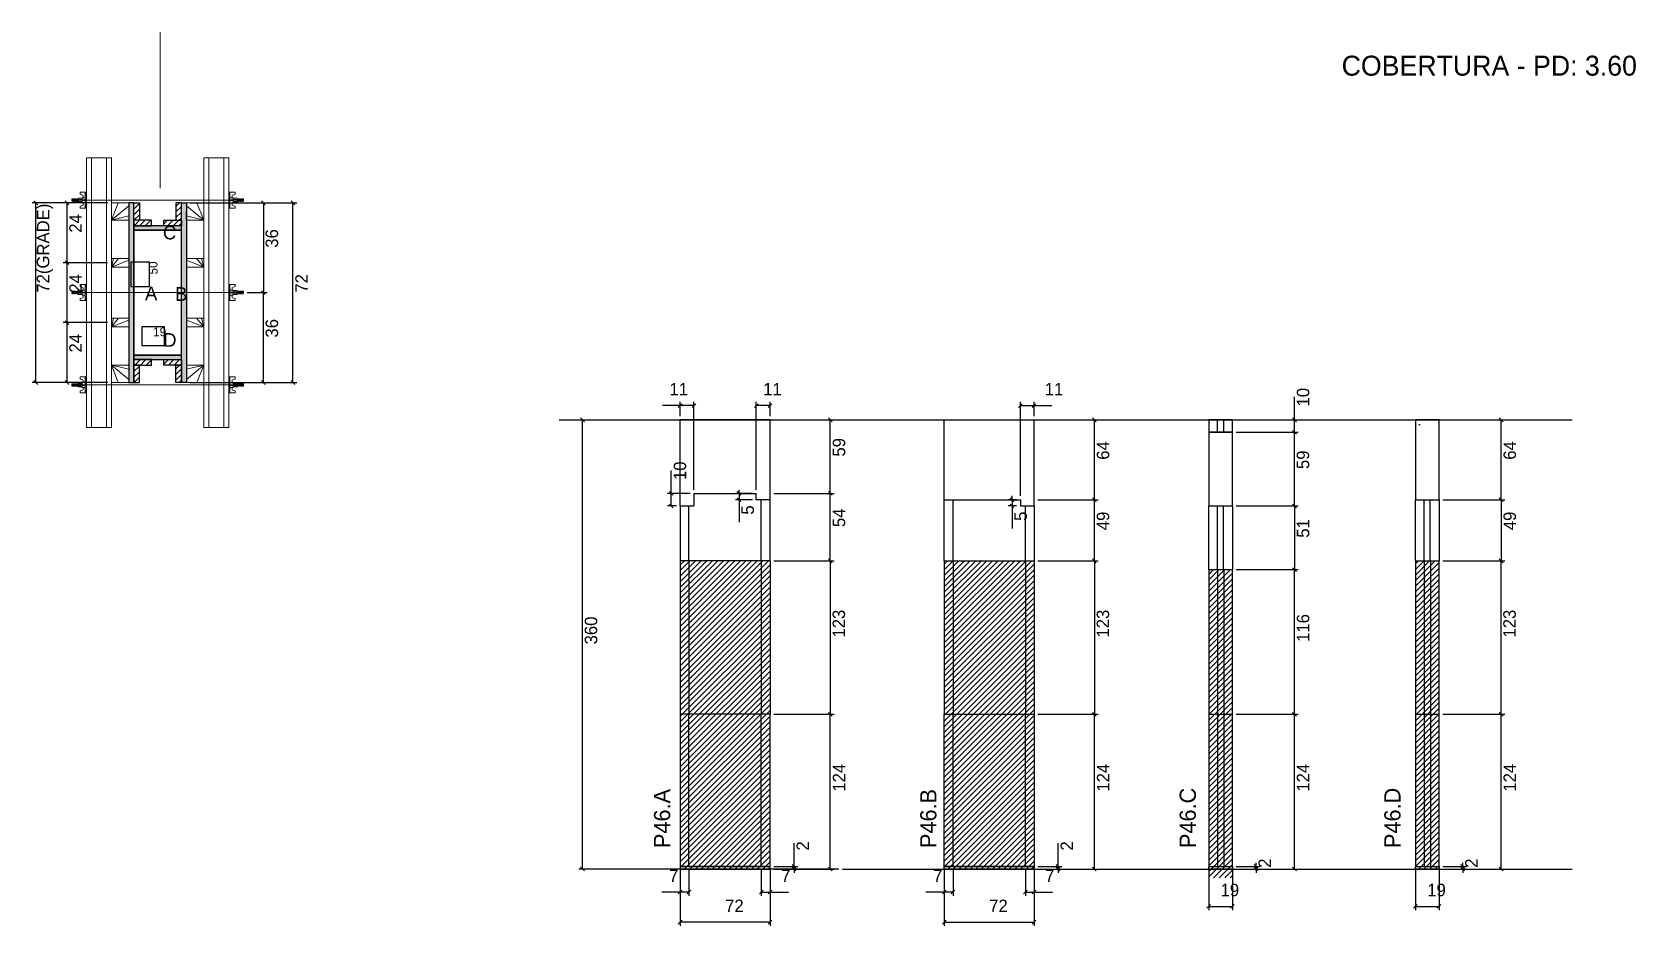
# Model space of a CAD drawing. Header units: metres. Extents: x 7714 to 8999, y 5457 to 6173.
import ezdxf

# ---------------------------------------------------------------- set-up
doc = ezdxf.new("R2010")
doc.units = ezdxf.units.M
for name, color, linetype in [('CHAPA', 7, 'Continuous'), ('COTA', 7, 'Continuous'), ('Hachura', 7, 'Continuous'), ('Madeira', 7, 'Continuous'), ('NIVEL 2° PAV.', 7, 'Continuous'), ('NOMENCLATURA', 7, 'Continuous'), ('Nível', 7, 'Continuous'), ('Painéis', 7, 'Continuous'), ('Perfil Metálico', 7, 'Continuous'), ('SARR_2.2x7', 7, 'Continuous'), ('SARRAFO', 7, 'Continuous'), ('Texto Seção', 7, 'Continuous'), ('TEXTO_GERAL', 7, 'Continuous')]:
    doc.layers.add(name, color=color, linetype=linetype)

msp = doc.modelspace()

# ---------------------------------------------------------------- hatches: boundary and pattern name
at = {"layer": 'COTA'}
h = msp.add_hatch(dxfattribs=at)
h.set_pattern_fill('AR-CONC')
h.paths.add_polyline_path([(8841.7, 5798.4), (8841.7, 5862.4), (8822.7, 5862.4), (8822.7, 5798.4), (8841.7, 5798.4)])
at = {"layer": 'Hachura'}
h = msp.add_hatch(color=7, dxfattribs=at)
h.dxf.hatch_style = 1
h.paths.add_polyline_path([(7795.9, 6036.3), (7791.9, 6036.3), (7791.9, 5892.3), (7795.9, 5892.3), (7795.9, 6036.3)])
h = msp.add_hatch(color=7, dxfattribs=at)
h.dxf.hatch_style = 1
h.paths.add_polyline_path([(7795.9, 6036.3), (7791.9, 6036.3), (7791.9, 5892.3), (7795.9, 5892.3), (7795.9, 6036.3)])
h = msp.add_hatch(dxfattribs=at)
h.set_pattern_fill('ANSI31')
h.paths.add_polyline_path([(7795.9, 6022.3), (7800.3, 6022.3), (7800.3, 6036.3), (7795.9, 6036.3), (7795.9, 6022.3)])
h = msp.add_hatch(dxfattribs=at)
h.set_pattern_fill('ANSI31')
h.paths.add_polyline_path([(7833.9, 6022.3), (7829.5, 6022.3), (7829.5, 6036.3), (7833.9, 6036.3), (7833.9, 6022.3)])
h = msp.add_hatch(color=7, dxfattribs=at)
h.dxf.hatch_style = 1
h.paths.add_polyline_path([(7833.9, 6036.3), (7837.9, 6036.3), (7837.9, 5892.3), (7833.9, 5892.3), (7833.9, 6036.3)])
h = msp.add_hatch(color=7, dxfattribs=at)
h.dxf.hatch_style = 1
h.paths.add_polyline_path([(7833.9, 6036.3), (7837.9, 6036.3), (7837.9, 5892.3), (7833.9, 5892.3), (7833.9, 6036.3)])
h = msp.add_hatch(dxfattribs=at)
h.set_pattern_fill('ANSI31')
h.paths.add_polyline_path([(7795.9, 6017.9), (7795.9, 6022.3), (7809.9, 6022.3), (7809.9, 6017.9), (7795.9, 6017.9)])
h = msp.add_hatch(color=7, dxfattribs=at)
h.dxf.hatch_style = 1
h.paths.add_polyline_path([(7833.9, 6014.3), (7833.9, 6017.9), (7795.9, 6017.9), (7795.9, 6014.3), (7833.9, 6014.3)])
h = msp.add_hatch(color=7, dxfattribs=at)
h.dxf.hatch_style = 1
h.paths.add_polyline_path([(7833.9, 6014.3), (7833.9, 6017.9), (7795.9, 6017.9), (7795.9, 6014.3), (7833.9, 6014.3)])
h = msp.add_hatch(dxfattribs=at)
h.set_pattern_fill('ANSI31')
h.paths.add_polyline_path([(7833.9, 6017.9), (7833.9, 6022.3), (7819.9, 6022.3), (7819.9, 6017.9), (7833.9, 6017.9)])
h = msp.add_hatch(color=7, dxfattribs=at)
h.dxf.hatch_style = 1
h.paths.add_polyline_path([(7833.9, 5910.7), (7833.9, 5914.3), (7795.9, 5914.3), (7795.9, 5910.7), (7833.9, 5910.7)])
h = msp.add_hatch(color=7, dxfattribs=at)
h.dxf.hatch_style = 1
h.paths.add_polyline_path([(7833.9, 5910.7), (7833.9, 5914.3), (7795.9, 5914.3), (7795.9, 5910.7), (7833.9, 5910.7)])
h = msp.add_hatch(dxfattribs=at)
h.set_pattern_fill('ANSI31')
h.paths.add_polyline_path([(7795.9, 5906.3), (7795.9, 5910.7), (7809.9, 5910.7), (7809.9, 5906.3), (7795.9, 5906.3)])
h = msp.add_hatch(dxfattribs=at)
h.set_pattern_fill('ANSI31')
h.paths.add_polyline_path([(7795.9, 5906.3), (7800.3, 5906.3), (7800.3, 5892.3), (7795.9, 5892.3), (7795.9, 5906.3)])
h = msp.add_hatch(dxfattribs=at)
h.set_pattern_fill('ANSI31')
h.paths.add_polyline_path([(7833.9, 5906.3), (7833.9, 5910.7), (7819.9, 5910.7), (7819.9, 5906.3), (7833.9, 5906.3)])
h = msp.add_hatch(dxfattribs=at)
h.set_pattern_fill('ANSI31')
h.paths.add_polyline_path([(7833.9, 5906.3), (7829.5, 5906.3), (7829.5, 5892.3), (7833.9, 5892.3), (7833.9, 5906.3)])
h = msp.add_hatch(dxfattribs=at)
h.set_pattern_fill('ANSI31')
h.paths.add_polyline_path([(8305.6, 5749.4), (8233.6, 5749.4), (8233.6, 5502.4), (8305.6, 5502.4), (8305.6, 5749.4)])
h = msp.add_hatch(dxfattribs=at)
h.set_pattern_fill('ANSI31')
h.paths.add_polyline_path([(8517.2, 5749.4), (8445.2, 5749.4), (8445.2, 5502.4), (8517.2, 5502.4), (8517.2, 5749.4)])
h = msp.add_hatch(dxfattribs=at)
h.set_pattern_fill('ANSI31')
h.paths.add_polyline_path([(8841.7, 5749.4), (8822.7, 5749.4), (8822.7, 5502.4), (8841.7, 5502.4), (8841.7, 5749.4)])
h = msp.add_hatch(dxfattribs=at)
h.set_pattern_fill('ANSI31')
h.paths.add_polyline_path([(8676.1, 5742.4), (8657.1, 5742.4), (8657.1, 5495.4), (8676.1, 5495.4), (8676.1, 5742.4)])

# ---------------------------------------------------------------- linework, layer by layer
at = {"layer": 'CHAPA', "color": 1, "lineweight": 25}
for points in [[(7795.9, 6036.3), (7791.9, 6036.3), (7791.9, 5892.3), (7795.9, 5892.3)], [(7795.9, 6036.3), (7791.9, 6036.3), (7791.9, 5892.3), (7795.9, 5892.3)], [(7833.9, 6036.3), (7837.9, 6036.3), (7837.9, 5892.3), (7833.9, 5892.3)], [(7833.9, 6036.3), (7837.9, 6036.3), (7837.9, 5892.3), (7833.9, 5892.3)], [(7833.9, 6014.3), (7833.9, 6017.9), (7795.9, 6017.9), (7795.9, 6014.3)], [(7833.9, 6014.3), (7833.9, 6017.9), (7795.9, 6017.9), (7795.9, 6014.3)], [(7833.9, 5910.7), (7833.9, 5914.3), (7795.9, 5914.3), (7795.9, 5910.7)], [(7833.9, 5910.7), (7833.9, 5914.3), (7795.9, 5914.3), (7795.9, 5910.7)]]:
    msp.add_lwpolyline(points, close=True, dxfattribs=at)
at = {"layer": 'COTA', "color": 241, "lineweight": 25}
for p, q in [((7774.9, 6036.3), (7714.3, 6036.3)), ((7717.3, 5892.3), (7717.3, 6036.3)), ((7774.8, 6036.3), (7739.2, 6036.3)), ((7742.2, 6036.3), (7742.2, 5988.3)), ((7840.9, 6036.3), (7926.3, 6036.3)), ((7874.9, 6036.3), (7902.6, 6036.3)), ((7899.6, 6036.3), (7899.6, 5964.3)), ((7923.3, 5892.3), (7923.3, 6036.3)), ((7774.8, 5988.3), (7739.2, 5988.3)), ((7774.8, 5988.3), (7739.2, 5988.3)), ((7742.2, 5988.3), (7742.2, 5940.3)), ((7886.7, 5964.3), (7902.6, 5964.3)), ((7886.7, 5964.3), (7902.6, 5964.3)), ((7899.6, 5892.3), (7899.6, 5964.3)), ((7774.8, 5940.3), (7739.2, 5940.3)), ((7774.8, 5940.3), (7739.2, 5940.3)), ((7742.2, 5940.3), (7742.2, 5892.3)), ((7774.9, 5892.3), (7714.3, 5892.3)), ((7774.8, 5892.3), (7739.2, 5892.3)), ((7840.9, 5892.3), (7926.3, 5892.3)), ((7874.9, 5892.3), (7902.6, 5892.3)), ((8233.6, 5793.4), (8233.6, 5862.4)), ((8305.6, 5862.4), (8233.6, 5862.4)), ((8305.6, 5798.4), (8305.6, 5862.4)), ((8445.2, 5798.4), (8445.2, 5862.4)), ((8445.2, 5862.4), (8517.2, 5862.4)), ((8517.2, 5793.4), (8517.2, 5862.4))]:
    msp.add_line(p, q, dxfattribs=at)
at = {"layer": 'COTA', "color": 0, "lineweight": 25}
for p, q in [((7718.8, 6034.8), (7715.8, 6037.8)), ((7743.7, 6034.8), (7740.7, 6037.8)), ((7901.1, 6034.8), (7898.1, 6037.8)), ((7924.8, 6034.8), (7921.8, 6037.8)), ((7740.7, 5989.8), (7743.7, 5986.8)), ((7743.7, 5986.8), (7740.7, 5989.8)), ((7901.1, 5962.8), (7898.1, 5965.8)), ((7898.1, 5965.8), (7901.1, 5962.8)), ((7740.7, 5941.8), (7743.7, 5938.8)), ((7743.7, 5938.8), (7740.7, 5941.8)), ((7715.8, 5893.8), (7718.8, 5890.8)), ((7740.7, 5893.8), (7743.7, 5890.8)), ((7898.1, 5893.8), (7901.1, 5890.8)), ((7921.8, 5893.8), (7924.8, 5890.8)), ((8235.1, 5875.3), (8232.1, 5872.3)), ((8243.1, 5872.3), (8246.1, 5875.3)), ((8296.1, 5875.3), (8293.1, 5872.3)), ((8304.1, 5872.3), (8307.1, 5875.3)), ((8507.7, 5875.3), (8504.7, 5872.3)), ((8515.7, 5872.3), (8518.7, 5875.3)), ((8355.4, 5860.9), (8352.4, 5863.9)), ((8567, 5860.9), (8564, 5863.9)), ((8727.3, 5860.9), (8724.3, 5863.9)), ((8892.9, 5860.9), (8889.9, 5863.9)), ((8727.3, 5850.9), (8724.3, 5853.9)), ((8724.3, 5853.9), (8727.3, 5850.9)), ((8228, 5801.9), (8225, 5804.9)), ((8279.3, 5804.9), (8282.3, 5801.9)), ((8282.3, 5796.9), (8279.3, 5799.9)), ((8355.4, 5801.9), (8352.4, 5804.9)), ((8352.4, 5804.9), (8355.4, 5801.9)), ((8498, 5799.9), (8501, 5796.9)), ((8567, 5796.9), (8564, 5799.9)), ((8564, 5799.9), (8567, 5796.9)), ((8889.9, 5799.9), (8892.9, 5796.9)), ((8225, 5794.9), (8228, 5791.9)), ((8501, 5791.9), (8498, 5794.9)), ((8724.3, 5794.9), (8727.3, 5791.9)), ((8352.4, 5750.9), (8355.4, 5747.9)), ((8564, 5750.9), (8567, 5747.9)), ((8892.9, 5747.9), (8889.9, 5750.9)), ((8727.3, 5740.9), (8724.3, 5743.9)), ((8355.4, 5624.9), (8352.4, 5627.9)), ((8567, 5624.9), (8564, 5627.9)), ((8727.3, 5624.9), (8724.3, 5627.9)), ((8724.3, 5627.9), (8727.3, 5624.9)), ((8892.9, 5624.9), (8889.9, 5627.9)), ((8889.9, 5627.9), (8892.9, 5624.9)), ((8323.3, 5505.9), (8326.3, 5502.9)), ((8326.3, 5500.9), (8323.3, 5503.9)), ((8352.4, 5503.9), (8355.4, 5500.9)), ((8534.9, 5505.9), (8537.9, 5502.9)), ((8537.9, 5500.9), (8534.9, 5503.9)), ((8564, 5503.9), (8567, 5500.9)), ((8693.5, 5505.9), (8696.5, 5502.9)), ((8696.5, 5500.9), (8693.5, 5503.9)), ((8724.3, 5503.9), (8727.3, 5500.9)), ((8859.1, 5505.9), (8862.1, 5502.9)), ((8862.1, 5500.9), (8859.1, 5503.9)), ((8889.9, 5503.9), (8892.9, 5500.9)), ((8235.1, 5485.4), (8232.1, 5482.4)), ((8239.1, 5482.4), (8242.1, 5485.4)), ((8300.1, 5485.4), (8297.1, 5482.4)), ((8304.1, 5482.4), (8307.1, 5485.4)), ((8446.7, 5485.4), (8443.7, 5482.4)), ((8450.7, 5482.4), (8453.7, 5485.4)), ((8511.7, 5485.4), (8508.7, 5482.4)), ((8515.7, 5482.4), (8518.7, 5485.4)), ((8658.6, 5474), (8655.6, 5471)), ((8674.6, 5471), (8677.6, 5474)), ((8824.2, 5474), (8821.2, 5471)), ((8840.2, 5471), (8843.2, 5474)), ((8235.1, 5461.3), (8232.1, 5458.3)), ((8304.1, 5458.3), (8307.1, 5461.3)), ((8446.7, 5461.3), (8443.7, 5458.3)), ((8515.7, 5458.3), (8518.7, 5461.3))]:
    msp.add_line(p, q, dxfattribs=at)
at = {"layer": 'COTA', "color": 180, "lineweight": 25}
for p, q in [((7808.3, 5988.6), (7793.3, 5988.6)), ((7793.3, 5988.6), (7793.3, 5969.2)), ((7808.3, 5969.2), (7808.3, 5988.6)), ((7793.3, 5969.2), (7808.3, 5969.2)), ((7820.3, 5936.9), (7802.3, 5936.9)), ((7802.3, 5936.9), (7802.3, 5921.9)), ((7820.3, 5921.9), (7820.3, 5936.9)), ((7802.3, 5921.9), (7820.3, 5921.9))]:
    msp.add_line(p, q, dxfattribs=at)
at = {"layer": 'COTA', "color": 4, "lineweight": 25}
for p, q in [((8233.6, 5873.8), (8219.5, 5873.8)), ((8233.6, 5865.4), (8233.6, 5876.8)), ((8244.6, 5873.8), (8233.6, 5873.8)), ((8244.6, 5806.4), (8244.6, 5876.8)), ((8294.6, 5806.4), (8294.6, 5876.8)), ((8305.6, 5873.8), (8294.6, 5873.8)), ((8305.6, 5865.4), (8305.6, 5876.8)), ((8506.2, 5801.4), (8506.2, 5876.8)), ((8506.2, 5873.8), (8517.2, 5873.8)), ((8517.2, 5865.4), (8517.2, 5876.8)), ((8517.2, 5873.8), (8531.3, 5873.8)), ((8725.8, 5862.4), (8725.8, 5880.8)), ((8308.6, 5862.4), (8356.9, 5862.4)), ((8353.9, 5803.4), (8353.9, 5862.4)), ((8520.2, 5862.4), (8568.5, 5862.4)), ((8565.5, 5798.4), (8565.5, 5862.4)), ((8679.1, 5862.4), (8728.8, 5862.4)), ((8725.8, 5852.4), (8725.8, 5862.4)), ((8844.7, 5862.4), (8894.4, 5862.4)), ((8891.4, 5798.4), (8891.4, 5862.4)), ((8679.1, 5852.4), (8728.8, 5852.4)), ((8679.1, 5852.4), (8728.8, 5852.4)), ((8725.8, 5793.4), (8725.8, 5852.4)), ((8226.5, 5803.4), (8226.5, 5821.8)), ((8241.6, 5803.4), (8223.5, 5803.4)), ((8226.5, 5793.4), (8226.5, 5803.4)), ((8291.6, 5803.4), (8277.8, 5803.4)), ((8291.6, 5798.4), (8277.8, 5798.4)), ((8280.8, 5803.4), (8280.8, 5806.4)), ((8280.8, 5803.4), (8280.8, 5798.4)), ((8280.8, 5798.4), (8280.8, 5780.3)), ((8308.6, 5803.4), (8356.9, 5803.4)), ((8308.6, 5803.4), (8356.9, 5803.4)), ((8353.9, 5749.4), (8353.9, 5803.4)), ((8503.2, 5798.4), (8496.5, 5798.4)), ((8499.5, 5798.4), (8499.5, 5801.4)), ((8499.5, 5798.4), (8499.5, 5793.4)), ((8520.2, 5798.4), (8568.5, 5798.4)), ((8520.2, 5798.4), (8568.5, 5798.4)), ((8565.5, 5749.4), (8565.5, 5798.4)), ((8844.7, 5798.4), (8894.4, 5798.4)), ((8230.6, 5793.4), (8223.5, 5793.4)), ((8503.2, 5793.4), (8496.5, 5793.4)), ((8499.5, 5793.4), (8499.5, 5775.3)), ((8679.1, 5793.4), (8728.8, 5793.4)), ((8346.4, 5749.4), (8356.9, 5749.4)), ((8558, 5749.4), (8568.5, 5749.4)), ((8844.7, 5749.4), (8894.4, 5749.4)), ((8891.4, 5626.4), (8891.4, 5749.4)), ((8679.1, 5742.4), (8728.8, 5742.4)), ((8725.8, 5626.4), (8725.8, 5742.4)), ((8308.6, 5626.4), (8356.9, 5626.4)), ((8353.9, 5502.4), (8353.9, 5626.4)), ((8520.2, 5626.4), (8568.5, 5626.4)), ((8565.5, 5502.4), (8565.5, 5626.4)), ((8679.1, 5626.4), (8728.8, 5626.4)), ((8679.1, 5626.4), (8728.8, 5626.4)), ((8725.8, 5502.4), (8725.8, 5626.4)), ((8844.7, 5626.4), (8894.4, 5626.4)), ((8844.7, 5626.4), (8894.4, 5626.4)), ((8891.4, 5502.4), (8891.4, 5626.4)), ((8324.8, 5504.4), (8324.8, 5523.2)), ((8536.4, 5504.4), (8536.4, 5523.2)), ((8233.6, 5501.4), (8233.6, 5456.8)), ((8240.6, 5501.4), (8240.6, 5480.9)), ((8298.6, 5501.4), (8298.6, 5480.9)), ((8305.6, 5501.4), (8305.6, 5456.8)), ((8308.6, 5504.4), (8327.8, 5504.4)), ((8308.6, 5502.4), (8327.8, 5502.4)), ((8308.6, 5502.4), (8356.9, 5502.4)), ((8324.8, 5502.4), (8324.8, 5504.4)), ((8324.8, 5502.4), (8324.8, 5499.4)), ((8445.2, 5501.4), (8445.2, 5456.8)), ((8452.2, 5501.4), (8452.2, 5480.9)), ((8510.2, 5501.4), (8510.2, 5480.9)), ((8517.2, 5501.4), (8517.2, 5456.8)), ((8520.2, 5504.4), (8539.4, 5504.4)), ((8520.2, 5502.4), (8539.4, 5502.4)), ((8520.2, 5502.4), (8568.5, 5502.4)), ((8536.4, 5502.4), (8536.4, 5504.4)), ((8536.4, 5502.4), (8536.4, 5499.4)), ((8657.1, 5501.4), (8657.1, 5469.5)), ((8676.1, 5501.4), (8676.1, 5469.5)), ((8679.1, 5504.4), (8698, 5504.4)), ((8679.1, 5502.4), (8698, 5502.4)), ((8679.1, 5502.4), (8728.8, 5502.4)), ((8695, 5504.4), (8695, 5507.4)), ((8695, 5502.4), (8695, 5504.4)), ((8695, 5502.4), (8695, 5499.4)), ((8822.7, 5501.4), (8822.7, 5469.5)), ((8841.7, 5501.4), (8841.7, 5469.5)), ((8844.7, 5504.4), (8863.6, 5504.4)), ((8844.7, 5502.4), (8863.6, 5502.4)), ((8844.7, 5502.4), (8894.4, 5502.4)), ((8860.6, 5504.4), (8860.6, 5507.4)), ((8860.6, 5502.4), (8860.6, 5504.4)), ((8860.6, 5502.4), (8860.6, 5499.4)), ((8233.6, 5499.4), (8233.6, 5480.9)), ((8305.6, 5499.4), (8305.6, 5480.9)), ((8445.2, 5499.4), (8445.2, 5480.9)), ((8517.2, 5499.4), (8517.2, 5480.9)), ((8233.6, 5483.9), (8218.9, 5483.9)), ((8240.6, 5483.9), (8233.6, 5483.9)), ((8298.6, 5483.9), (8305.6, 5483.9)), ((8305.6, 5483.9), (8320.3, 5483.9)), ((8445.2, 5483.9), (8430.5, 5483.9)), ((8452.2, 5483.9), (8445.2, 5483.9)), ((8510.2, 5483.9), (8517.2, 5483.9)), ((8517.2, 5483.9), (8531.9, 5483.9)), ((8657.1, 5472.5), (8676.1, 5472.5)), ((8822.7, 5472.5), (8841.7, 5472.5)), ((8305.6, 5459.8), (8233.6, 5459.8)), ((8445.2, 5459.8), (8517.2, 5459.8))]:
    msp.add_line(p, q, dxfattribs=at)
at = {"layer": 'COTA', "color": 241, "lineweight": 25}
for points in [[(8841.7, 5798.4), (8841.7, 5862.4), (8822.7, 5862.4), (8822.7, 5798.4)], [(8676.1, 5793.4), (8676.1, 5852.4), (8657.1, 5852.4), (8657.1, 5793.4)]]:
    msp.add_lwpolyline(points, dxfattribs=at)
at = {"layer": 'Hachura', "color": 0, "lineweight": 9}
for p, q in [((7757.9, 6044.8), (7752.7, 6044.8)), ((7752.7, 6044.8), (7752.7, 6043.1)), ((7752.7, 6043.1), (7754.9, 6042.5)), ((7754.4, 6040.3), (7754.4, 6036.4)), ((7756.9, 6040.3), (7754.4, 6040.3)), ((7755.1, 6042.2), (7755.1, 6040.3)), ((7756.9, 6044.8), (7756.9, 6031.9)), ((7756.9, 6044.8), (7756.9, 6039.6)), ((7756.9, 6044.6), (7757.9, 6044.6)), ((7756.9, 6044.4), (7757.9, 6044.4)), ((7756.9, 6044.1), (7757.9, 6044.1)), ((7756.9, 6043.6), (7757.9, 6043.6)), ((7756.9, 6042.8), (7757.9, 6042.8)), ((7756.9, 6041.4), (7757.9, 6041.4)), ((7756.9, 6038.3), (7756.9, 6040.3)), ((7757.9, 6031.9), (7757.9, 6044.8)), ((7757.9, 6032.8), (7757.9, 6040.7)), ((7872.8, 6044.6), (7871.8, 6044.6)), ((7872.8, 6044.4), (7871.8, 6044.4)), ((7872.8, 6044.1), (7871.8, 6044.1)), ((7872.8, 6043.6), (7871.8, 6043.6)), ((7872.8, 6042.8), (7871.8, 6042.8)), ((7872.8, 6041.4), (7871.8, 6041.4)), ((7871.9, 6031.9), (7871.9, 6044.8)), ((7871.9, 6044.8), (7877, 6044.8)), ((7871.9, 6032.8), (7871.9, 6040.7)), ((7872.8, 6044.8), (7872.8, 6031.9)), ((7872.8, 6044.8), (7872.8, 6039.6)), ((7872.8, 6038.3), (7872.8, 6040.3)), ((7872.8, 6040.3), (7875.3, 6040.3)), ((7874.6, 6042.2), (7874.6, 6040.3)), ((7877, 6043.1), (7874.8, 6042.5)), ((7875.3, 6040.3), (7875.3, 6036.4)), ((7877, 6044.8), (7877, 6043.1)), ((7746.4, 6039.4), (7746.1, 6039.1)), ((7746.1, 6039.1), (7746.1, 6037.8)), ((7746.4, 6037.4), (7746.1, 6037.8)), ((7746.7, 6039.4), (7746.4, 6039.4)), ((7746.4, 6037.4), (7746.4, 6039.4)), ((7747, 6037.4), (7746.4, 6038.7)), ((7746.9, 6037.3), (7746.4, 6038.5)), ((7746.4, 6038), (7746.7, 6037.3)), ((7746.4, 6037.7), (7746.5, 6037.4)), ((7746.7, 6039.4), (7747.7, 6037.4)), ((7746.7, 6039.4), (7747.7, 6037.4)), ((7746.8, 6039.4), (7747.9, 6037.3)), ((7748.1, 6037.3), (7747, 6039.5)), ((7747, 6037.4), (7747.7, 6037.4)), ((7747.9, 6039.4), (7747.2, 6039.4)), ((7748.2, 6037.4), (7747.2, 6039.4)), ((7747.9, 6039.4), (7748.8, 6037.4)), ((7747.9, 6039.4), (7749, 6037.3)), ((7749.3, 6037.3), (7748.2, 6039.5)), ((7748.8, 6037.4), (7748.2, 6037.4)), ((7749, 6039.4), (7748.4, 6039.4)), ((7749.3, 6037.4), (7748.4, 6039.4)), ((7748.6, 6039.4), (7748.4, 6039.4)), ((7749, 6039.4), (7750, 6037.4)), ((7749.1, 6039.4), (7750.2, 6037.3)), ((7750.4, 6037.3), (7749.3, 6039.5)), ((7749.5, 6037.4), (7749.3, 6037.4)), ((7750.2, 6039.4), (7749.5, 6039.4)), ((7750.5, 6037.4), (7749.5, 6039.4)), ((7749.5, 6037.4), (7750, 6037.4)), ((7750.2, 6039.4), (7751.1, 6037.4)), ((7751.1, 6038.2), (7750.5, 6039.5)), ((7750.5, 6037.4), (7751.1, 6037.4)), ((7751.1, 6038.5), (7750.7, 6039.4)), ((7751.1, 6039.4), (7750.7, 6039.4)), ((7751.1, 6036.7), (7751.1, 6040)), ((7751.1, 6040), (7754.4, 6040)), ((7751.1, 6039), (7754.4, 6039)), ((7751.1, 6037.4), (7754.4, 6037.4)), ((7754.4, 6036.7), (7751.1, 6036.7)), ((7751.2, 6036.7), (7751.2, 6040)), ((7752.7, 6033.6), (7754.9, 6034.1)), ((7752.7, 6031.9), (7752.7, 6033.6)), ((7756.9, 6031.9), (7752.7, 6031.9)), ((7754.4, 6036.4), (7754.4, 6036.7)), ((7754.4, 6036.4), (7754.4, 6036.7)), ((7754.4, 6036.4), (7756.9, 6036.4)), ((7756.9, 6038.7), (7754.9, 6038.7)), ((7754.9, 6038.1), (7756.9, 6038.1)), ((7755.1, 6034.5), (7755.1, 6036.4)), ((7756.9, 6039.6), (7756.9, 6039)), ((7756.9, 6038.3), (7757.9, 6038.3)), ((7756.9, 6035.3), (7757.9, 6035.3)), ((7756.9, 6033.9), (7757.9, 6033.9)), ((7756.9, 6033), (7757.9, 6033)), ((7756.9, 6032.6), (7757.9, 6032.6)), ((7756.9, 6032.2), (7757.9, 6032.2)), ((7756.9, 6032), (7757.9, 6032)), ((7756.9, 6031.9), (7757.9, 6031.9)), ((7757.3, 6039.3), (7757.1, 6039.3)), ((7757.1, 6037.4), (7757.5, 6037.4)), ((7757.7, 6039.3), (7757.3, 6039.3)), ((7872.8, 6033.9), (7871.8, 6033.9)), ((7872.8, 6033), (7871.8, 6033)), ((7872.8, 6032.6), (7871.8, 6032.6)), ((7872.8, 6032.2), (7871.8, 6032.2)), ((7872.8, 6032), (7871.8, 6032)), ((7872.8, 6038.3), (7871.9, 6038.3)), ((7872.8, 6035.3), (7871.9, 6035.3)), ((7872.8, 6031.9), (7871.9, 6031.9)), ((7872, 6039.3), (7872.4, 6039.3)), ((7872.6, 6037.4), (7872.2, 6037.4)), ((7872.4, 6039.3), (7872.6, 6039.3)), ((7872.8, 6039.6), (7872.8, 6039)), ((7872.8, 6038.7), (7874.8, 6038.7)), ((7874.8, 6038.1), (7872.8, 6038.1)), ((7875.3, 6036.4), (7872.8, 6036.4)), ((7872.8, 6031.9), (7877, 6031.9)), ((7874.6, 6034.5), (7874.6, 6036.4)), ((7877, 6033.6), (7874.8, 6034.1)), ((7878.6, 6040), (7875.3, 6040)), ((7878.6, 6039), (7875.3, 6039)), ((7878.6, 6037.4), (7875.3, 6037.4)), ((7875.3, 6036.7), (7878.6, 6036.7)), ((7875.3, 6036.4), (7875.3, 6036.7)), ((7875.3, 6036.4), (7875.3, 6036.7)), ((7877, 6031.9), (7877, 6033.6)), ((7878.5, 6036.7), (7878.5, 6040)), ((7878.6, 6036.7), (7878.6, 6040)), ((7878.6, 6038.2), (7879.2, 6039.5)), ((7879.5, 6039.4), (7878.6, 6037.4)), ((7878.6, 6038.5), (7879, 6039.4)), ((7878.6, 6039.4), (7879, 6039.4)), ((7879.2, 6037.4), (7878.6, 6037.4)), ((7879.2, 6037.4), (7880.2, 6039.4)), ((7879.3, 6037.3), (7880.4, 6039.5)), ((7879.5, 6039.4), (7880.2, 6039.4)), ((7880.6, 6039.4), (7879.5, 6037.3)), ((7880.7, 6039.4), (7879.7, 6037.4)), ((7880.2, 6037.4), (7879.7, 6037.4)), ((7880.2, 6037.4), (7880.4, 6037.4)), ((7880.4, 6037.3), (7881.5, 6039.5)), ((7880.4, 6037.4), (7881.3, 6039.4)), ((7880.7, 6039.4), (7881.3, 6039.4)), ((7881.8, 6039.4), (7880.7, 6037.3)), ((7881.8, 6039.4), (7880.9, 6037.4)), ((7880.9, 6037.4), (7881.5, 6037.4)), ((7881.1, 6039.4), (7881.3, 6039.4)), ((7881.5, 6037.4), (7882.5, 6039.4)), ((7881.6, 6037.3), (7882.7, 6039.5)), ((7881.8, 6039.4), (7882.5, 6039.4)), ((7882.9, 6039.4), (7881.8, 6037.3)), ((7883, 6039.4), (7882, 6037.4)), ((7883, 6039.4), (7882, 6037.4)), ((7882.7, 6037.4), (7882, 6037.4)), ((7882.7, 6037.4), (7883.3, 6038.7)), ((7882.8, 6037.3), (7883.3, 6038.5)), ((7883, 6039.4), (7883.3, 6039.4)), ((7883.3, 6038), (7883, 6037.3)), ((7883.3, 6037.7), (7883.2, 6037.4)), ((7883.3, 6039.4), (7883.7, 6039.1)), ((7883.3, 6037.4), (7883.3, 6039.4)), ((7883.3, 6037.4), (7883.7, 6037.8)), ((7883.7, 6039.1), (7883.7, 6037.8)), ((7746.4, 5965.4), (7746.1, 5965.1)), ((7746.1, 5965.1), (7746.1, 5963.8)), ((7746.4, 5963.4), (7746.1, 5963.8)), ((7746.7, 5965.4), (7746.4, 5965.4)), ((7746.4, 5963.4), (7746.4, 5965.4)), ((7747, 5963.4), (7746.4, 5964.7)), ((7746.9, 5963.3), (7746.4, 5964.5)), ((7746.4, 5964), (7746.7, 5963.3)), ((7746.4, 5963.7), (7746.5, 5963.4)), ((7746.7, 5965.4), (7747.7, 5963.4)), ((7746.7, 5965.4), (7747.7, 5963.4)), ((7746.8, 5965.4), (7747.9, 5963.3)), ((7748.1, 5963.3), (7747, 5965.5)), ((7747, 5963.4), (7747.7, 5963.4)), ((7747.9, 5965.4), (7747.2, 5965.4)), ((7748.2, 5963.4), (7747.2, 5965.4)), ((7747.9, 5965.4), (7748.8, 5963.4)), ((7747.9, 5965.4), (7749, 5963.3)), ((7749.3, 5963.3), (7748.2, 5965.5)), ((7748.8, 5963.4), (7748.2, 5963.4)), ((7749, 5965.4), (7748.4, 5965.4)), ((7749.3, 5963.4), (7748.4, 5965.4)), ((7748.6, 5965.4), (7748.4, 5965.4)), ((7749, 5965.4), (7750, 5963.4)), ((7749.1, 5965.4), (7750.2, 5963.3)), ((7750.4, 5963.3), (7749.3, 5965.5)), ((7749.5, 5963.4), (7749.3, 5963.4)), ((7750.2, 5965.4), (7749.5, 5965.4)), ((7750.5, 5963.4), (7749.5, 5965.4)), ((7749.5, 5963.4), (7750, 5963.4)), ((7750.2, 5965.4), (7751.1, 5963.4)), ((7751.1, 5964.2), (7750.5, 5965.5)), ((7750.5, 5963.4), (7751.1, 5963.4)), ((7751.1, 5964.5), (7750.7, 5965.4)), ((7751.1, 5965.4), (7750.7, 5965.4)), ((7751.1, 5962.7), (7751.1, 5966)), ((7751.1, 5966), (7754.4, 5966)), ((7751.1, 5965), (7754.4, 5965)), ((7751.1, 5963.4), (7754.4, 5963.4)), ((7751.2, 5962.7), (7751.2, 5966)), ((7757.9, 5970.8), (7752.7, 5970.8)), ((7752.7, 5970.8), (7752.7, 5969.1)), ((7752.7, 5969.1), (7754.9, 5968.5)), ((7754.4, 5966.3), (7754.4, 5962.4)), ((7756.9, 5966.3), (7754.4, 5966.3)), ((7756.9, 5964.7), (7754.9, 5964.7)), ((7754.9, 5964.1), (7756.9, 5964.1)), ((7755.1, 5968.2), (7755.1, 5966.3)), ((7756.9, 5970.8), (7756.9, 5957.9)), ((7756.9, 5970.8), (7756.9, 5965.6)), ((7756.9, 5970.6), (7757.9, 5970.6)), ((7756.9, 5970.4), (7757.9, 5970.4)), ((7756.9, 5970.1), (7757.9, 5970.1)), ((7756.9, 5969.6), (7757.9, 5969.6)), ((7756.9, 5968.8), (7757.9, 5968.8)), ((7756.9, 5967.4), (7757.9, 5967.4)), ((7756.9, 5964.3), (7756.9, 5966.3)), ((7756.9, 5965.6), (7756.9, 5965)), ((7756.9, 5964.3), (7757.9, 5964.3)), ((7757.3, 5965.3), (7757.1, 5965.3)), ((7757.1, 5963.4), (7757.5, 5963.4)), ((7757.7, 5965.3), (7757.3, 5965.3)), ((7757.9, 5957.9), (7757.9, 5970.8)), ((7757.9, 5958.8), (7757.9, 5966.7)), ((7872.8, 5970.6), (7871.8, 5970.6)), ((7872.8, 5970.4), (7871.8, 5970.4)), ((7872.8, 5970.1), (7871.8, 5970.1)), ((7872.8, 5969.6), (7871.8, 5969.6)), ((7872.8, 5968.8), (7871.8, 5968.8)), ((7872.8, 5967.4), (7871.8, 5967.4)), ((7871.9, 5957.9), (7871.9, 5970.8)), ((7871.9, 5970.8), (7877, 5970.8)), ((7871.9, 5958.8), (7871.9, 5966.7)), ((7872.8, 5964.3), (7871.9, 5964.3)), ((7872, 5965.3), (7872.4, 5965.3)), ((7872.6, 5963.4), (7872.2, 5963.4)), ((7872.4, 5965.3), (7872.6, 5965.3)), ((7872.8, 5970.8), (7872.8, 5957.9)), ((7872.8, 5970.8), (7872.8, 5965.6)), ((7872.8, 5964.3), (7872.8, 5966.3)), ((7872.8, 5966.3), (7875.3, 5966.3)), ((7872.8, 5965.6), (7872.8, 5965)), ((7872.8, 5964.7), (7874.8, 5964.7)), ((7874.8, 5964.1), (7872.8, 5964.1)), ((7874.6, 5968.2), (7874.6, 5966.3)), ((7877, 5969.1), (7874.8, 5968.5)), ((7875.3, 5966.3), (7875.3, 5962.4)), ((7878.6, 5966), (7875.3, 5966)), ((7878.6, 5965), (7875.3, 5965)), ((7878.6, 5963.4), (7875.3, 5963.4)), ((7877, 5970.8), (7877, 5969.1)), ((7878.5, 5962.7), (7878.5, 5966)), ((7878.6, 5962.7), (7878.6, 5966)), ((7878.6, 5964.2), (7879.2, 5965.5)), ((7879.5, 5965.4), (7878.6, 5963.4)), ((7878.6, 5964.5), (7879, 5965.4)), ((7878.6, 5965.4), (7879, 5965.4)), ((7879.2, 5963.4), (7878.6, 5963.4)), ((7879.2, 5963.4), (7880.2, 5965.4)), ((7879.3, 5963.3), (7880.4, 5965.5)), ((7879.5, 5965.4), (7880.2, 5965.4)), ((7880.6, 5965.4), (7879.5, 5963.3)), ((7880.7, 5965.4), (7879.7, 5963.4)), ((7880.2, 5963.4), (7879.7, 5963.4)), ((7880.2, 5963.4), (7880.4, 5963.4)), ((7880.4, 5963.3), (7881.5, 5965.5)), ((7880.4, 5963.4), (7881.3, 5965.4)), ((7880.7, 5965.4), (7881.3, 5965.4)), ((7881.8, 5965.4), (7880.7, 5963.3)), ((7881.8, 5965.4), (7880.9, 5963.4)), ((7880.9, 5963.4), (7881.5, 5963.4)), ((7881.1, 5965.4), (7881.3, 5965.4)), ((7881.5, 5963.4), (7882.5, 5965.4)), ((7881.6, 5963.3), (7882.7, 5965.5)), ((7881.8, 5965.4), (7882.5, 5965.4)), ((7882.9, 5965.4), (7881.8, 5963.3)), ((7883, 5965.4), (7882, 5963.4)), ((7883, 5965.4), (7882, 5963.4)), ((7882.7, 5963.4), (7882, 5963.4)), ((7882.7, 5963.4), (7883.3, 5964.7)), ((7882.8, 5963.3), (7883.3, 5964.5)), ((7883, 5965.4), (7883.3, 5965.4)), ((7883.3, 5964), (7883, 5963.3)), ((7883.3, 5963.7), (7883.2, 5963.4)), ((7883.3, 5965.4), (7883.7, 5965.1)), ((7883.3, 5963.4), (7883.3, 5965.4)), ((7883.3, 5963.4), (7883.7, 5963.8)), ((7883.7, 5965.1), (7883.7, 5963.8)), ((7754.4, 5962.7), (7751.1, 5962.7)), ((7752.7, 5959.6), (7754.9, 5960.1)), ((7752.7, 5957.9), (7752.7, 5959.6)), ((7756.9, 5957.9), (7752.7, 5957.9)), ((7754.4, 5962.4), (7754.4, 5962.7)), ((7754.4, 5962.4), (7754.4, 5962.7)), ((7754.4, 5962.4), (7756.9, 5962.4)), ((7755.1, 5960.5), (7755.1, 5962.4)), ((7756.9, 5961.3), (7757.9, 5961.3)), ((7756.9, 5959.9), (7757.9, 5959.9)), ((7756.9, 5959), (7757.9, 5959)), ((7756.9, 5958.6), (7757.9, 5958.6)), ((7756.9, 5958.2), (7757.9, 5958.2)), ((7756.9, 5958), (7757.9, 5958)), ((7756.9, 5957.9), (7757.9, 5957.9)), ((7872.8, 5959.9), (7871.8, 5959.9)), ((7872.8, 5959), (7871.8, 5959)), ((7872.8, 5958.6), (7871.8, 5958.6)), ((7872.8, 5958.2), (7871.8, 5958.2)), ((7872.8, 5958), (7871.8, 5958)), ((7872.8, 5961.3), (7871.9, 5961.3)), ((7872.8, 5957.9), (7871.9, 5957.9)), ((7875.3, 5962.4), (7872.8, 5962.4)), ((7872.8, 5957.9), (7877, 5957.9)), ((7874.6, 5960.5), (7874.6, 5962.4)), ((7877, 5959.6), (7874.8, 5960.1)), ((7875.3, 5962.7), (7878.6, 5962.7)), ((7875.3, 5962.4), (7875.3, 5962.7)), ((7875.3, 5962.4), (7875.3, 5962.7)), ((7877, 5957.9), (7877, 5959.6)), ((7746.4, 5891.2), (7746.1, 5890.9)), ((7746.1, 5889.6), (7746.1, 5890.9)), ((7746.4, 5889.3), (7746.1, 5889.6)), ((7746.4, 5890.7), (7746.7, 5891.4)), ((7746.9, 5891.3), (7746.4, 5890.2)), ((7746.4, 5891), (7746.5, 5891.2)), ((7747, 5891.2), (7746.4, 5889.9)), ((7746.4, 5891.2), (7746.4, 5889.3)), ((7746.7, 5889.3), (7746.4, 5889.3)), ((7746.7, 5889.3), (7747.7, 5891.2)), ((7746.7, 5889.3), (7747.7, 5891.2)), ((7746.8, 5889.2), (7747.9, 5891.4)), ((7748.1, 5891.3), (7747, 5889.2)), ((7747, 5891.2), (7747.7, 5891.2)), ((7748.2, 5891.2), (7747.2, 5889.3)), ((7747.9, 5889.3), (7747.2, 5889.3)), ((7747.9, 5889.2), (7749, 5891.4)), ((7747.9, 5889.3), (7748.8, 5891.2)), ((7749.3, 5891.3), (7748.2, 5889.2)), ((7748.8, 5891.2), (7748.2, 5891.2)), ((7749.3, 5891.2), (7748.4, 5889.3)), ((7749, 5889.3), (7748.4, 5889.3)), ((7748.6, 5889.3), (7748.4, 5889.3)), ((7749, 5889.3), (7750, 5891.2)), ((7749.1, 5889.2), (7750.2, 5891.4)), ((7750.4, 5891.3), (7749.3, 5889.2)), ((7749.5, 5891.2), (7749.3, 5891.2)), ((7749.5, 5891.2), (7750, 5891.2)), ((7750.5, 5891.2), (7749.5, 5889.3)), ((7750.2, 5889.3), (7749.5, 5889.3)), ((7750.2, 5889.3), (7751.1, 5891.2)), ((7750.5, 5891.2), (7751.1, 5891.2)), ((7751.1, 5890.5), (7750.5, 5889.2)), ((7751.1, 5890.2), (7750.7, 5889.3)), ((7751.1, 5889.3), (7750.7, 5889.3)), ((7751.1, 5892), (7751.1, 5888.7)), ((7754.4, 5892), (7751.1, 5892)), ((7751.1, 5891.2), (7754.4, 5891.2)), ((7751.1, 5889.7), (7754.4, 5889.7)), ((7751.1, 5888.7), (7754.4, 5888.7)), ((7751.2, 5892), (7751.2, 5888.7)), ((7756.9, 5896.8), (7752.7, 5896.8)), ((7752.7, 5896.8), (7752.7, 5895.1)), ((7752.7, 5895.1), (7754.9, 5894.5)), ((7752.7, 5885.6), (7754.9, 5886.1)), ((7754.4, 5888.4), (7754.4, 5892.3)), ((7754.4, 5892.3), (7756.9, 5892.3)), ((7754.4, 5892.3), (7754.4, 5892)), ((7754.4, 5892.3), (7754.4, 5892)), ((7756.9, 5888.4), (7754.4, 5888.4)), ((7754.9, 5890.5), (7756.9, 5890.5)), ((7756.9, 5890), (7754.9, 5890)), ((7755.1, 5894.2), (7755.1, 5892.3)), ((7755.1, 5886.5), (7755.1, 5888.4)), ((7756.9, 5883.9), (7756.9, 5896.8)), ((7756.9, 5896.8), (7757.9, 5896.8)), ((7756.9, 5896.6), (7757.9, 5896.6)), ((7756.9, 5896.4), (7757.9, 5896.4)), ((7756.9, 5896.1), (7757.9, 5896.1)), ((7756.9, 5895.6), (7757.9, 5895.6)), ((7756.9, 5894.8), (7757.9, 5894.8)), ((7756.9, 5893.4), (7757.9, 5893.4)), ((7756.9, 5890.3), (7756.9, 5888.4)), ((7756.9, 5890.3), (7757.9, 5890.3)), ((7756.9, 5889), (7756.9, 5889.7)), ((7756.9, 5883.9), (7756.9, 5889)), ((7756.9, 5887.3), (7757.9, 5887.3)), ((7756.9, 5885.9), (7757.9, 5885.9)), ((7757.1, 5891.3), (7757.5, 5891.3)), ((7757.3, 5889.4), (7757.1, 5889.4)), ((7757.7, 5889.4), (7757.3, 5889.4)), ((7757.9, 5896.8), (7757.9, 5883.9)), ((7757.9, 5895.8), (7757.9, 5888)), ((7872.8, 5896.6), (7871.8, 5896.6)), ((7872.8, 5896.4), (7871.8, 5896.4)), ((7872.8, 5896.1), (7871.8, 5896.1)), ((7872.8, 5895.6), (7871.8, 5895.6)), ((7872.8, 5894.8), (7871.8, 5894.8)), ((7872.8, 5887.3), (7871.8, 5887.3)), ((7872.8, 5885.9), (7871.8, 5885.9)), ((7871.9, 5896.8), (7871.9, 5883.9)), ((7872.8, 5896.8), (7871.9, 5896.8)), ((7871.9, 5895.8), (7871.9, 5888)), ((7872.8, 5893.4), (7871.9, 5893.4)), ((7872.8, 5890.3), (7871.9, 5890.3)), ((7872, 5889.4), (7872.4, 5889.4)), ((7872.6, 5891.3), (7872.2, 5891.3)), ((7872.4, 5889.4), (7872.6, 5889.4)), ((7872.8, 5883.9), (7872.8, 5896.8)), ((7872.8, 5896.8), (7877, 5896.8)), ((7875.3, 5892.3), (7872.8, 5892.3)), ((7874.8, 5890.5), (7872.8, 5890.5)), ((7872.8, 5890.3), (7872.8, 5888.4)), ((7872.8, 5890), (7874.8, 5890)), ((7872.8, 5889), (7872.8, 5889.7)), ((7872.8, 5883.9), (7872.8, 5889)), ((7872.8, 5888.4), (7875.3, 5888.4)), ((7874.6, 5894.2), (7874.6, 5892.3)), ((7874.6, 5886.5), (7874.6, 5888.4)), ((7877, 5895.1), (7874.8, 5894.5)), ((7877, 5885.6), (7874.8, 5886.1)), ((7875.3, 5888.4), (7875.3, 5892.3)), ((7875.3, 5892.3), (7875.3, 5892)), ((7875.3, 5892.3), (7875.3, 5892)), ((7875.3, 5892), (7878.6, 5892)), ((7878.6, 5891.2), (7875.3, 5891.2)), ((7878.6, 5889.7), (7875.3, 5889.7)), ((7878.6, 5888.7), (7875.3, 5888.7)), ((7877, 5896.8), (7877, 5895.1)), ((7878.5, 5892), (7878.5, 5888.7)), ((7878.6, 5892), (7878.6, 5888.7)), ((7879.2, 5891.2), (7878.6, 5891.2)), ((7879.5, 5889.3), (7878.6, 5891.2)), ((7878.6, 5890.5), (7879.2, 5889.2)), ((7878.6, 5890.2), (7879, 5889.3)), ((7878.6, 5889.3), (7879, 5889.3)), ((7879.2, 5891.2), (7880.2, 5889.3)), ((7879.3, 5891.3), (7880.4, 5889.2)), ((7880.6, 5889.2), (7879.5, 5891.4)), ((7879.5, 5889.3), (7880.2, 5889.3)), ((7880.2, 5891.2), (7879.7, 5891.2)), ((7880.7, 5889.3), (7879.7, 5891.2)), ((7880.2, 5891.2), (7880.4, 5891.2)), ((7880.4, 5891.3), (7881.5, 5889.2)), ((7880.4, 5891.2), (7881.3, 5889.3)), ((7881.8, 5889.2), (7880.7, 5891.4)), ((7880.7, 5889.3), (7881.3, 5889.3)), ((7880.9, 5891.2), (7881.5, 5891.2)), ((7881.8, 5889.3), (7880.9, 5891.2)), ((7881.1, 5889.3), (7881.3, 5889.3)), ((7881.5, 5891.2), (7882.5, 5889.3)), ((7881.6, 5891.3), (7882.7, 5889.2)), ((7882.9, 5889.2), (7881.8, 5891.4)), ((7881.8, 5889.3), (7882.5, 5889.3)), ((7883, 5889.3), (7882, 5891.2)), ((7882.7, 5891.2), (7882, 5891.2)), ((7883, 5889.3), (7882, 5891.2)), ((7882.7, 5891.2), (7883.3, 5889.9)), ((7882.8, 5891.3), (7883.3, 5890.2)), ((7883.3, 5890.7), (7883, 5891.4)), ((7883, 5889.3), (7883.3, 5889.3)), ((7883.3, 5891), (7883.2, 5891.2)), ((7883.3, 5891.2), (7883.7, 5890.9)), ((7883.3, 5891.2), (7883.3, 5889.3)), ((7883.3, 5889.3), (7883.7, 5889.6)), ((7883.7, 5889.6), (7883.7, 5890.9)), ((7752.7, 5883.9), (7752.7, 5885.6)), ((7757.9, 5883.9), (7752.7, 5883.9)), ((7756.9, 5885), (7757.9, 5885)), ((7756.9, 5884.6), (7757.9, 5884.6)), ((7756.9, 5884.2), (7757.9, 5884.2)), ((7756.9, 5884), (7757.9, 5884)), ((7872.8, 5885), (7871.8, 5885)), ((7872.8, 5884.6), (7871.8, 5884.6)), ((7872.8, 5884.2), (7871.8, 5884.2)), ((7872.8, 5884), (7871.8, 5884)), ((7871.9, 5883.9), (7877, 5883.9)), ((7877, 5883.9), (7877, 5885.6))]:
    msp.add_line(p, q, dxfattribs=at)
at = {"layer": 'Hachura', "color": 251, "lineweight": 9}
for p, q in [((7882.7, 6038.3), (7750.9, 6038.3)), ((7882.7, 5964.3), (7750.9, 5964.3)), ((7882.7, 5890.3), (7750.9, 5890.3))]:
    msp.add_line(p, q, dxfattribs=at)
at = {"layer": 'Madeira', "color": 126, "lineweight": 18}
for p, q in [((7777.9, 6022.3), (7783.3, 6036.3)), ((7777.9, 6022.3), (7791.8, 6033.8)), ((7851.8, 6022.3), (7837.9, 6033.8)), ((7851.8, 6022.3), (7846.4, 6036.3)), ((7777.9, 6022.3), (7791.9, 6025.8)), ((7851.8, 6022.3), (7837.9, 6025.8)), ((7777.8, 5984.8), (7783.6, 5991.8)), ((7777.8, 5984.8), (7779.6, 5991.8)), ((7777.8, 5984.8), (7791.8, 5990.3)), ((7851.9, 5984.8), (7837.9, 5990.3)), ((7851.9, 5984.8), (7846.1, 5991.8)), ((7851.9, 5984.8), (7850.1, 5991.8)), ((7777.8, 5936.8), (7783.6, 5943.8)), ((7777.8, 5936.8), (7779.6, 5943.8)), ((7777.8, 5936.8), (7791.8, 5942.3)), ((7851.9, 5936.8), (7837.9, 5942.3)), ((7851.9, 5936.8), (7846.1, 5943.8)), ((7851.9, 5936.8), (7850.1, 5943.8)), ((7777.8, 5906.3), (7791.8, 5894.8)), ((7777.8, 5906.3), (7791.8, 5902.9)), ((7777.8, 5906.3), (7783.3, 5892.3)), ((7851.9, 5906.3), (7837.9, 5894.8)), ((7851.9, 5906.3), (7837.9, 5902.9)), ((7851.9, 5906.3), (7846.4, 5892.3))]:
    msp.add_line(p, q, dxfattribs=at)
for points in [[(7777.8, 5892.3), (7791.8, 5892.3), (7791.8, 6036.3), (7777.8, 6036.3)], [(7777.9, 6022.3), (7791.9, 6022.3), (7791.8, 6036.3), (7777.8, 6036.3)], [(7851.8, 6022.3), (7837.8, 6022.3), (7837.9, 6036.3), (7851.9, 6036.3)], [(7851.9, 5892.3), (7837.9, 5892.3), (7837.9, 6036.3), (7851.9, 6036.3)], [(7777.8, 5984.8), (7777.8, 5991.8), (7791.8, 5991.8), (7791.8, 5984.8)], [(7851.9, 5984.8), (7851.9, 5991.8), (7837.9, 5991.8), (7837.9, 5984.8)], [(7777.8, 5936.8), (7777.8, 5943.8), (7791.8, 5943.8), (7791.8, 5936.8)], [(7851.9, 5936.8), (7851.9, 5943.8), (7837.9, 5943.8), (7837.9, 5936.8)], [(7777.8, 5906.3), (7791.8, 5906.3), (7791.9, 5892.3), (7777.9, 5892.3)], [(7851.9, 5906.3), (7837.9, 5906.3), (7837.9, 5892.3), (7851.9, 5892.3)]]:
    msp.add_lwpolyline(points, close=True, dxfattribs=at)
at = {"layer": 'NIVEL 2° PAV.', "color": 4, "lineweight": 25}
for p, q in [((8152.1, 5862.4), (8158.3, 5862.4)), ((8155.3, 5502.4), (8155.3, 5862.4)), ((8360.6, 5502.4), (8152.3, 5502.4))]:
    msp.add_line(p, q, dxfattribs=at)
at = {"layer": 'NIVEL 2° PAV.', "color": 0, "lineweight": 25}
for p, q in [((8156.8, 5860.9), (8153.8, 5863.9)), ((8153.8, 5503.9), (8156.8, 5500.9))]:
    msp.add_line(p, q, dxfattribs=at)
at = {"layer": 'Nível', "color": 4, "lineweight": 25}
for p, q in [((8136.7, 5862.4), (8948.2, 5862.4)), ((8363.6, 5502.4), (8948.2, 5502.4))]:
    msp.add_line(p, q, dxfattribs=at)
at = {"layer": 'Painéis', "color": 200, "lineweight": 25}
for p, q in [((8244.6, 5803.4), (8294.6, 5803.4)), ((8244.6, 5803.4), (8244.6, 5793.4)), ((8294.6, 5798.4), (8294.6, 5803.4)), ((8305.6, 5798.4), (8294.6, 5798.4)), ((8305.6, 5749.4), (8305.6, 5798.4)), ((8445.2, 5749.4), (8445.2, 5798.4)), ((8445.2, 5798.4), (8506.2, 5798.4)), ((8506.2, 5798.4), (8506.2, 5793.4)), ((8822.7, 5749.4), (8822.7, 5798.4)), ((8822.7, 5798.4), (8841.7, 5798.4)), ((8841.7, 5798.4), (8841.7, 5749.4)), ((8233.6, 5793.4), (8233.6, 5749.4)), ((8233.6, 5793.4), (8244.6, 5793.4)), ((8506.2, 5793.4), (8517.2, 5793.4)), ((8517.2, 5793.4), (8517.2, 5749.4)), ((8657.1, 5742.4), (8657.1, 5793.4)), ((8657.1, 5793.4), (8676.1, 5793.4)), ((8676.1, 5793.4), (8676.1, 5742.4)), ((8305.6, 5749.4), (8233.6, 5749.4)), ((8233.6, 5749.4), (8233.6, 5626.4)), ((8305.6, 5749.4), (8305.6, 5626.4)), ((8445.2, 5749.4), (8517.2, 5749.4)), ((8445.2, 5749.4), (8445.2, 5626.4)), ((8517.2, 5749.4), (8517.2, 5626.4)), ((8822.7, 5749.4), (8822.7, 5504.4)), ((8822.7, 5749.4), (8841.7, 5749.4)), ((8822.7, 5749.4), (8841.7, 5749.4)), ((8822.7, 5749.4), (8841.7, 5749.4)), ((8841.7, 5504.4), (8841.7, 5749.4)), ((8657.1, 5742.4), (8657.1, 5504.4)), ((8657.1, 5742.4), (8676.1, 5742.4)), ((8657.1, 5742.4), (8676.1, 5742.4)), ((8657.1, 5742.4), (8676.1, 5742.4)), ((8676.1, 5504.4), (8676.1, 5742.4)), ((8233.6, 5626.4), (8233.6, 5502.4)), ((8305.6, 5626.4), (8233.6, 5626.4)), ((8305.6, 5502.4), (8305.6, 5626.4)), ((8445.2, 5502.4), (8445.2, 5626.4)), ((8445.2, 5626.4), (8517.2, 5626.4)), ((8517.2, 5626.4), (8517.2, 5502.4)), ((8657.1, 5626.4), (8676.1, 5626.4)), ((8822.7, 5626.4), (8841.7, 5626.4)), ((8233.6, 5504.4), (8305.6, 5504.4)), ((8517.2, 5504.4), (8445.2, 5504.4)), ((8657.1, 5504.4), (8676.1, 5504.4)), ((8822.7, 5504.4), (8841.7, 5504.4))]:
    msp.add_line(p, q, dxfattribs=at)
at = {"layer": 'Painéis', "color": 4, "lineweight": 25}
for p, q in [((8844.7, 5798.4), (8894.4, 5798.4)), ((8891.4, 5798.4), (8891.4, 5749.4)), ((8679.1, 5793.4), (8728.8, 5793.4)), ((8725.8, 5793.4), (8725.8, 5742.4)), ((8308.6, 5749.4), (8356.9, 5749.4)), ((8353.9, 5749.4), (8353.9, 5626.4)), ((8520.2, 5749.4), (8568.5, 5749.4)), ((8565.5, 5749.4), (8565.5, 5626.4)), ((8844.7, 5749.4), (8894.4, 5749.4)), ((8679.1, 5742.4), (8728.8, 5742.4)), ((8308.6, 5626.4), (8356.9, 5626.4)), ((8520.2, 5626.4), (8568.5, 5626.4))]:
    msp.add_line(p, q, dxfattribs=at)
at = {"layer": 'Painéis', "color": 0, "lineweight": 25}
for p, q in [((8892.9, 5796.9), (8889.9, 5799.9)), ((8727.3, 5791.9), (8724.3, 5794.9)), ((8355.4, 5747.9), (8352.4, 5750.9)), ((8567, 5747.9), (8564, 5750.9)), ((8889.9, 5750.9), (8892.9, 5747.9)), ((8724.3, 5743.9), (8727.3, 5740.9)), ((8352.4, 5627.9), (8355.4, 5624.9)), ((8564, 5627.9), (8567, 5624.9))]:
    msp.add_line(p, q, dxfattribs=at)
at = {"layer": 'Painéis', "color": 200, "lineweight": 25}
for points in [[(7795.9, 5914.3), (7833.9, 5914.3), (7833.9, 6014.3), (7795.9, 6014.3)], [(8657.1, 5852.4), (8676.1, 5852.4), (8676.1, 5862.4), (8657.1, 5862.4)], [(8305.6, 5504.4), (8233.6, 5504.4), (8233.6, 5502.4), (8305.6, 5502.4)], [(8445.2, 5504.4), (8517.2, 5504.4), (8517.2, 5502.4), (8445.2, 5502.4)], [(8657.1, 5504.4), (8676.1, 5504.4), (8676.1, 5502.4), (8657.1, 5502.4)], [(8822.7, 5504.4), (8841.7, 5504.4), (8841.7, 5502.4), (8822.7, 5502.4)]]:
    msp.add_lwpolyline(points, close=True, dxfattribs=at)
at = {"layer": 'Perfil Metálico', "color": 224, "lineweight": 18}
for points in [[(7757.9, 6072.3), (7777.9, 6072.3), (7777.9, 5856.3), (7757.9, 5856.3)], [(7773.9, 5856.3), (7761.9, 5856.3), (7761.9, 6072.3), (7773.9, 6072.3)], [(7871.9, 6072.3), (7851.9, 6072.3), (7851.9, 5856.3), (7871.9, 5856.3)], [(7855.9, 5856.3), (7867.9, 5856.3), (7867.9, 6072.3), (7855.9, 6072.3)]]:
    msp.add_lwpolyline(points, close=True, dxfattribs=at)
at = {"layer": 'SARR_2.2x7', "color": 40, "lineweight": 25}
for p, q in [((8664.1, 5852.4), (8664.1, 5862.4)), ((8669.1, 5852.4), (8669.1, 5862.4)), ((8298.6, 5749.4), (8298.6, 5798.4)), ((8452.2, 5749.4), (8452.2, 5798.4)), ((8829.7, 5749.4), (8829.7, 5798.4)), ((8834.6, 5749.4), (8834.6, 5798.4)), ((8240.6, 5749.4), (8240.6, 5793.4)), ((8510.2, 5749.4), (8510.2, 5793.4)), ((8664.1, 5742.4), (8664.1, 5793.4)), ((8669, 5742.4), (8669, 5793.4)), ((8240.6, 5749.4), (8240.6, 5626.4)), ((8298.6, 5749.4), (8298.6, 5626.4)), ((8452.2, 5749.4), (8452.2, 5626.4)), ((8510.2, 5749.4), (8510.2, 5626.4)), ((8829.7, 5749.4), (8829.7, 5504.4)), ((8834.7, 5749.4), (8834.7, 5504.4)), ((8664.1, 5742.4), (8664.1, 5504.4)), ((8669.1, 5742.4), (8669.1, 5504.4)), ((8240.6, 5504.4), (8240.6, 5626.4)), ((8298.6, 5504.4), (8298.6, 5626.4)), ((8452.2, 5504.4), (8452.2, 5626.4)), ((8510.2, 5504.4), (8510.2, 5626.4))]:
    msp.add_line(p, q, dxfattribs=at)
at = {"layer": 'SARRAFO', "color": 251, "lineweight": 25}
for points in [[(7800.3, 6036.3), (7800.3, 6022.3), (7795.9, 6022.3), (7795.9, 6036.3)], [(7829.5, 6036.3), (7829.5, 6022.3), (7833.9, 6022.3), (7833.9, 6036.3)], [(7809.9, 6022.3), (7795.9, 6022.3), (7795.9, 6017.9), (7809.9, 6017.9)], [(7819.9, 6022.3), (7833.9, 6022.3), (7833.9, 6017.9), (7819.9, 6017.9)], [(7809.9, 5910.7), (7795.9, 5910.7), (7795.9, 5906.3), (7809.9, 5906.3)], [(7800.3, 5892.3), (7800.3, 5906.3), (7795.9, 5906.3), (7795.9, 5892.3)], [(7819.9, 5910.7), (7833.9, 5910.7), (7833.9, 5906.3), (7819.9, 5906.3)], [(7829.5, 5892.3), (7829.5, 5906.3), (7833.9, 5906.3), (7833.9, 5892.3)]]:
    msp.add_lwpolyline(points, close=True, dxfattribs=at)
at = {"layer": 'Texto Seção', "color": 252, "lineweight": 15}
msp.add_line((7816.8, 6048.1), (7816.8, 6173.1), dxfattribs=at)

# ---------------------------------------------------------------- texts
at = {"layer": 'COTA', "color": 241, "lineweight": 25}
for s, p in [('72(GRADE)', (7728.1, 5964.3)), ('24', (7754.1, 6012.3)), ('36', (7911.4, 6000.3)), ('24', (7754.1, 5964.3)), ('72', (7935.2, 5964.3)), ('36', (7911.4, 5928.3)), ('24', (7754.1, 5916.3))]:
    msp.add_text(s, height=10, rotation=90, dxfattribs=at).set_placement(p)
at = {"layer": 'COTA', "color": 1, "lineweight": 25}
msp.add_text('50', height=7, rotation=90, dxfattribs=at).set_placement((7814.8, 5978.9))
msp.add_text('19', height=7, dxfattribs=at).set_placement((7811.3, 5929.4))
at = {"layer": 'COTA', "color": 240, "lineweight": 25}
for s, p in [('11', (8225, 5881.9)), ('11', (8300.1, 5881.9)), ('11', (8525.7, 5881.9)), ('7', (8224.7, 5492)), ('7', (8314.5, 5492)), ('7', (8436.3, 5492)), ('7', (8526, 5492)), ('19', (8666.6, 5480.6)), ('19', (8832.2, 5480.6)), ('72', (8269.6, 5467.9)), ('72', (8481.2, 5467.9))]:
    msp.add_text(s, height=10, dxfattribs=at).set_placement(p)
for s, p in [('10', (8737.7, 5873.1)), ('59', (8365.8, 5832.9)), ('64', (8577.4, 5830.4)), ('59', (8737.6, 5822.9)), ('64', (8903.3, 5830.4)), ('10', (8238.4, 5814.1)), ('5', (8292.7, 5786.4)), ('54', (8365.8, 5776.4)), ('5', (8511.4, 5781.4)), ('49', (8577.4, 5773.9)), ('116', (8737.7, 5684.4)), ('123', (8903.1, 5687.9)), ('124', (8365.9, 5564.4)), ('124', (8577.5, 5564.4)), ('124', (8737.7, 5564.4)), ('124', (8903.3, 5564.4)), ('2', (8336.8, 5517.2)), ('2', (8548.4, 5517.2)), ('2', (8707, 5503.4)), ('2', (8872.6, 5503.4))]:
    msp.add_text(s, height=10, rotation=90, dxfattribs=at).set_placement(p)
at = {"layer": 'NIVEL 2° PAV.', "color": 240, "lineweight": 25}
msp.add_text('360', height=10, rotation=90, dxfattribs=at).set_placement((8167.1, 5682.4))
at = {"layer": 'NOMENCLATURA', "color": 2, "lineweight": 25}
msp.add_text('COBERTURA - PD: 3.60', height=16, dxfattribs=at).set_placement((8763.6, 6138.2))
at = {"layer": 'Painéis', "color": 240, "lineweight": 25}
for s, p in [('49', (8903.3, 5773.9)), ('51', (8737.7, 5767.9)), ('123', (8365.7, 5687.9)), ('123', (8577.3, 5687.9))]:
    msp.add_text(s, height=10, rotation=90, dxfattribs=at).set_placement(p)
at = {"layer": 'Texto Seção', "color": 7, "lineweight": 15}
for s, p in [('P46.A', (8225.6, 5519.2)), ('P46.B', (8438.9, 5519.2)), ('P46.C', (8646.8, 5519.2)), ('P46.D', (8810.8, 5519.2))]:
    msp.add_text(s, height=13, rotation=90, dxfattribs=at).set_placement(p)
at = {"layer": 'TEXTO_GERAL', "color": 7, "lineweight": 25}
for s, p in [('C', (7819.1, 6007)), ('A', (7804.8, 5958.2)), ('B', (7828.9, 5957.7)), ('D', (7819.4, 5920.9))]:
    msp.add_text(s, height=11, dxfattribs=at).set_placement(p)

doc.saveas('drawing.dxf')
